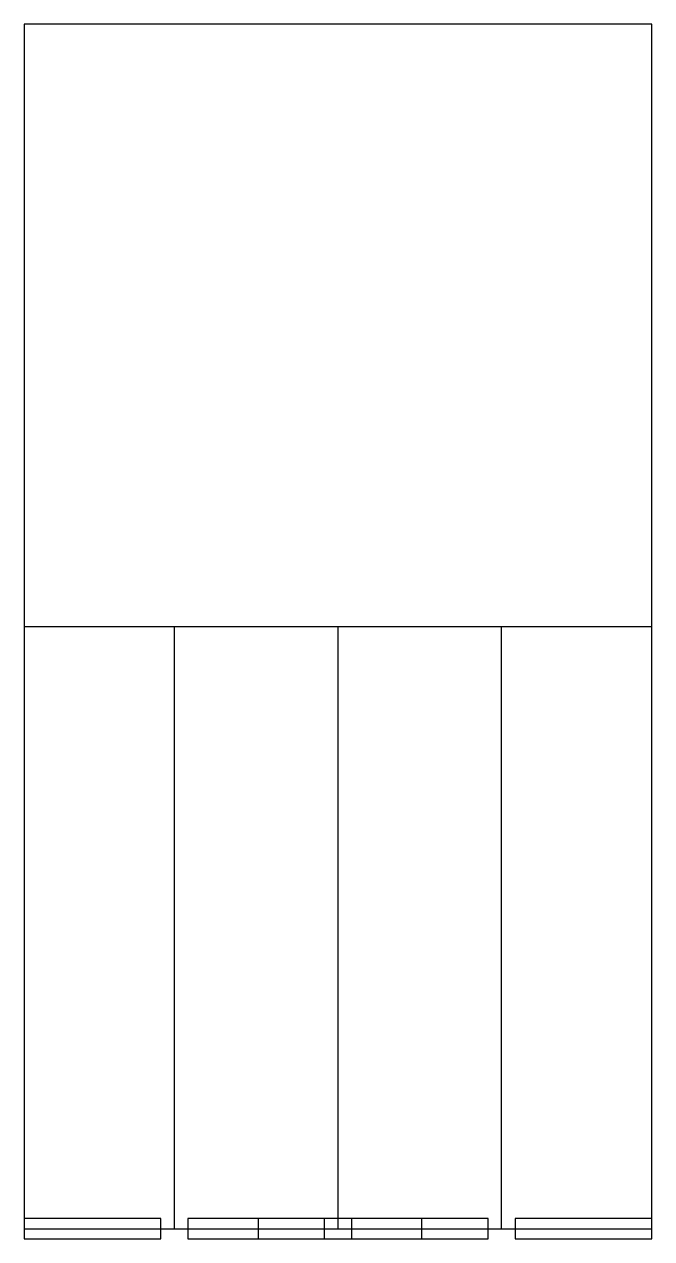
# Model space of a CAD drawing. Header units: metres. Extents: x 0 to 6250, y -100 to 12000.
import ezdxf

# ---------------------------------------------------------------- set-up
doc = ezdxf.new("R2010")
doc.units = ezdxf.units.M
for name, color, linetype in [('DOOR', 1, 'Continuous'), ('WALL', 7, 'Continuous'), ('WINDOW', 4, 'Continuous')]:
    doc.layers.add(name, color=color, linetype=linetype)

msp = doc.modelspace()

# ---------------------------------------------------------------- linework, layer by layer
at = {"layer": 'DOOR'}
msp.add_lwpolyline([(2330, -100), (3960, -100), (3960, 100), (2330, 100), (2330, -100)], close=True, dxfattribs=at)
at = {"layer": 'WALL'}
for p, q in [((0, 6000), (6250, 6000)), ((1495, 0), (1495, 6000)), ((3125, 0), (3125, 6000)), ((4755, 0), (4755, 6000))]:
    msp.add_line(p, q, dxfattribs=at)
msp.add_lwpolyline([(0, 0), (6250, 0), (6250, 12000), (0, 12000), (0, 0)], close=True, dxfattribs=at)
at = {"layer": 'WINDOW'}
for points in [[(0, -100), (1360, -100), (1360, 100), (0, 100), (0, -100)], [(0, -100), (1360, -100), (1360, 100), (0, 100), (0, -100)], [(0, -100), (1360, -100), (1360, 100), (0, 100), (0, -100)], [(1630, -100), (2990, -100), (2990, 100), (1630, 100), (1630, -100)], [(1630, -100), (2990, -100), (2990, 100), (1630, 100), (1630, -100)], [(1630, -100), (2990, -100), (2990, 100), (1630, 100), (1630, -100)], [(3260, -100), (4620, -100), (4620, 100), (3260, 100), (3260, -100)], [(3260, -100), (4620, -100), (4620, 100), (3260, 100), (3260, -100)], [(3260, -100), (4620, -100), (4620, 100), (3260, 100), (3260, -100)], [(4890, -100), (6250, -100), (6250, 100), (4890, 100), (4890, -100)], [(4890, -100), (6250, -100), (6250, 100), (4890, 100), (4890, -100)], [(4890, -100), (6250, -100), (6250, 100), (4890, 100), (4890, -100)]]:
    msp.add_lwpolyline(points, close=True, dxfattribs=at)

doc.saveas('drawing.dxf')
